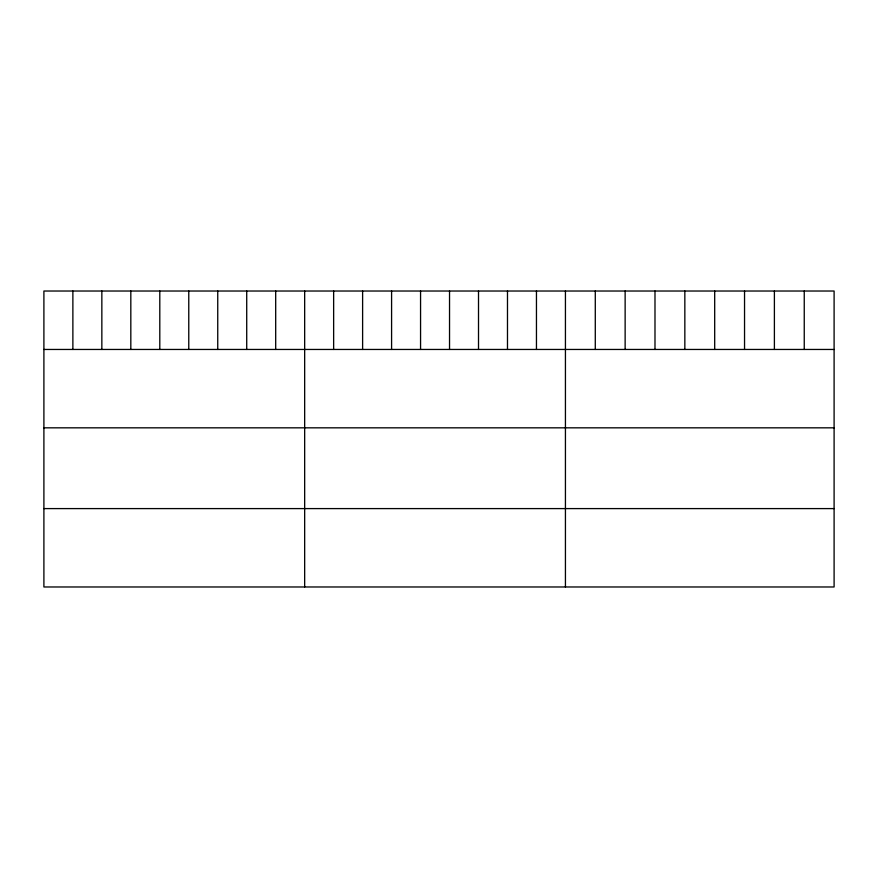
<?xml version="1.0" encoding="UTF-8"?>
<svg xmlns="http://www.w3.org/2000/svg" width="878" height="878" viewBox="0 0 878 878"><rect width="100%" height="100%" fill="white"/><g stroke="black" fill="none" stroke-linecap="round" stroke-linejoin="round"><path stroke-width="1.32" d="M834.1 349.455L834.1 586.976L43.9 586.976L43.9 291.024L834.1 291.024L834.1 349.455L43.9 349.455M43.9 427.827L834.1 427.827M43.9 508.592L834.1 508.592M804.248 291.024L804.248 349.455M774.396 291.024L774.396 349.455M744.544 291.024L744.544 349.455M714.692 291.024L714.692 349.455M684.84 291.024L684.84 349.455M654.988 291.024L654.988 349.455M625.136 291.024L625.136 349.455M595.284 291.024L595.284 349.455M565.432 291.024L565.432 586.976M536.458 291.024L536.458 349.455M507.484 291.024L507.484 349.455M478.51 291.024L478.51 349.455M449.536 291.024L449.536 349.455M420.562 291.024L420.562 349.455M391.588 291.024L391.588 349.455M362.614 291.024L362.614 349.455M333.64 291.024L333.64 349.455M304.666 291.024L304.666 586.976M275.692 291.024L275.692 349.455M246.718 291.024L246.718 349.455M217.744 291.024L217.744 349.455M188.77 291.024L188.77 349.455M159.796 291.024L159.796 349.455M130.822 291.024L130.822 349.455M101.848 291.024L101.848 349.455M72.874 291.024L72.874 349.455"/></g></svg>
